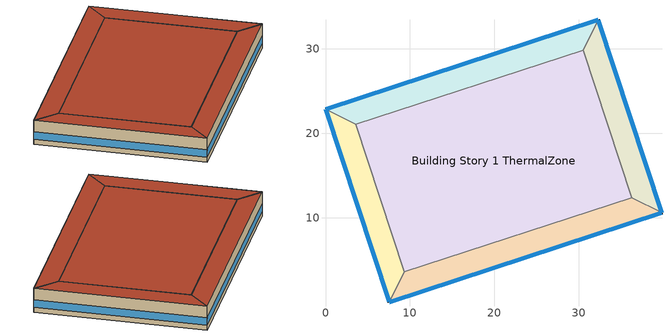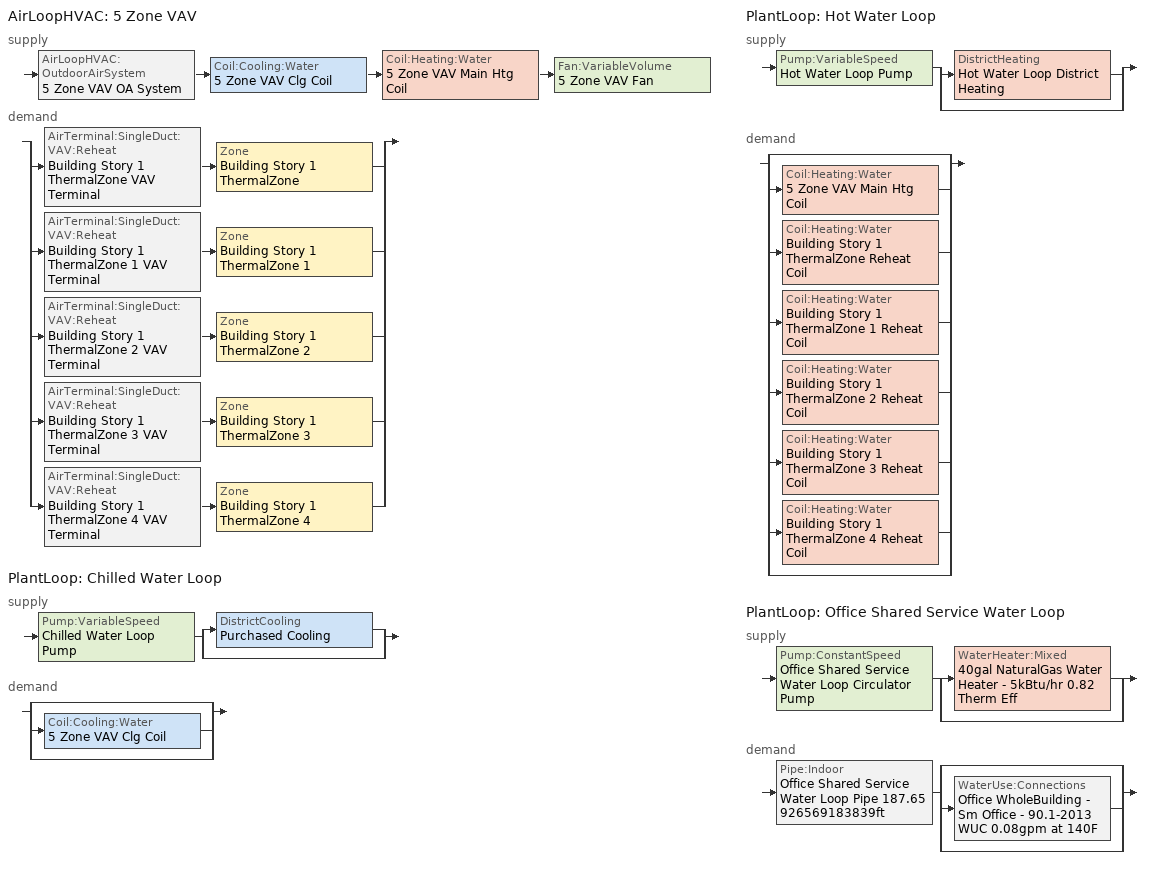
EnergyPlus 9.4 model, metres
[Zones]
Building Story 1 ThermalZone
 floor ground (Typical Insulated Carpeted 8in Slab Floor): 9.34,3.57 3.57,21.04 30.5,29.85 36.27,12.38 z0
 wall adiabatic (Typical Interior Wall): 3.57,21.04 9.34,3.57 36.27,12.38 30.5,29.85 3.57,21.04 z0:3.6
 roof outside (Typical IEAD Roof R-31.25): 36.27,12.38 30.5,29.85 3.57,21.04 9.34,3.57 z3.6
Building Story 1 ThermalZone 1
 floor ground (Typical Insulated Carpeted 8in Slab Floor): 7.54,0 0,22.84 3.57,21.04 9.34,3.57 z0
 wall outside (Typical Insulated Exterior Mass Wall R-12.5): 0,22.84 7.54,0 z0:3.6
 wall adiabatic (Typical Interior Wall): 7.54,0 9.34,3.57 3.57,21.04 0,22.84 z0:3.6
 window (U 0.48 SHGC 0.40 Dbl Ref-D Clr 6mm/13mm): 0.01,22.82 7.53,0.02 z0.76:1.84
 roof outside (Typical IEAD Roof R-31.25): 9.34,3.57 3.57,21.04 0,22.84 7.54,0 z3.6
Building Story 1 ThermalZone 2
 floor ground (Typical Insulated Carpeted 8in Slab Floor): 0,22.84 32.3,33.42 30.5,29.85 3.57,21.04 z0
 wall outside (Typical Insulated Exterior Mass Wall R-12.5): 32.3,33.42 0,22.84 z0:3.6
 wall adiabatic (Typical Interior Wall): 0,22.84 3.57,21.04 30.5,29.85 32.3,33.42 z0:3.6
 window (U 0.48 SHGC 0.40 Dbl Ref-D Clr 6mm/13mm): 32.28,33.41 0.02,22.85 z0.76:1.84
 roof outside (Typical IEAD Roof R-31.25): 3.57,21.04 30.5,29.85 32.3,33.42 0,22.84 z3.6
Building Story 1 ThermalZone 3
 floor ground (Typical Insulated Carpeted 8in Slab Floor): 32.3,33.42 39.84,10.58 36.27,12.38 30.5,29.85 z0
 wall outside (Typical Insulated Exterior Mass Wall R-12.5): 39.84,10.58 32.3,33.42 z0:3.6
 wall adiabatic (Typical Interior Wall): 32.3,33.42 30.5,29.85 36.27,12.38 39.84,10.58 z0:3.6
 window (U 0.48 SHGC 0.40 Dbl Ref-D Clr 6mm/13mm): 39.83,10.6 32.31,33.4 z0.76:1.84
 roof outside (Typical IEAD Roof R-31.25): 30.5,29.85 36.27,12.38 39.84,10.58 32.3,33.42 z3.6
Building Story 1 ThermalZone 4
 floor ground (Typical Insulated Carpeted 8in Slab Floor): 39.84,10.58 7.54,0 9.34,3.57 36.27,12.38 z0
 wall outside (Typical Insulated Exterior Mass Wall R-12.5): 7.54,0 39.84,10.58 z0:3.6
 wall adiabatic (Typical Interior Wall): 39.84,10.58 36.27,12.38 9.34,3.57 7.54,0 z0:3.6
 window (U 0.48 SHGC 0.40 Dbl Ref-D Clr 6mm/13mm): 7.56,0.01 39.81,10.57 z0.76:1.84
 roof outside (Typical IEAD Roof R-31.25): 36.27,12.38 9.34,3.57 7.54,0 39.84,10.58 z3.6
shading: 32.3,33.42 0,22.84 / 0,22.84 7.54,0 / 7.54,0 39.84,10.58 / 39.84,10.58 32.3,33.42 / 39.84,10.58 32.3,33.42 / 7.54,0 39.84,10.58 / 0,22.84 7.54,0 / 32.3,33.42 0,22.84 / 7.54,0 39.84,10.58 / 39.84,10.58 32.3,33.42 / 32.3,33.42 0,22.84 / 0,22.84 7.54,0 z0:3; 39.84,10.58 32.3,33.42 0,22.84 7.54,0 z3; 7.54,0 0,22.84 32.3,33.42 39.84,10.58 z0; 39.84,10.58 32.3,33.42 0,22.84 7.54,0 z3; 7.54,0 0,22.84 32.3,33.42 39.84,10.58 z0; 39.84,10.58 32.3,33.42 0,22.84 7.54,0 z3; 7.54,0 0,22.84 32.3,33.42 39.84,10.58 z0
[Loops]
AirLoopHVAC '5 Zone VAV'
 supply: AirLoopHVAC:OutdoorAirSystem '5 Zone VAV OA System' > Coil:Cooling:Water '5 Zone VAV Clg Coil' > Coil:Heating:Water '5 Zone VAV Main Htg Coil' > Fan:VariableVolume '5 Zone VAV Fan'
 demand: split
  | AirTerminal:SingleDuct:VAV:Reheat 'Building Story 1 ThermalZone VAV Terminal' > Zone 'Building Story 1 ThermalZone'
  | AirTerminal:SingleDuct:VAV:Reheat 'Building Story 1 ThermalZone 1 VAV Terminal' > Zone 'Building Story 1 ThermalZone 1'
  | AirTerminal:SingleDuct:VAV:Reheat 'Building Story 1 ThermalZone 2 VAV Terminal' > Zone 'Building Story 1 ThermalZone 2'
  | AirTerminal:SingleDuct:VAV:Reheat 'Building Story 1 ThermalZone 3 VAV Terminal' > Zone 'Building Story 1 ThermalZone 3'
  | AirTerminal:SingleDuct:VAV:Reheat 'Building Story 1 ThermalZone 4 VAV Terminal' > Zone 'Building Story 1 ThermalZone 4'
PlantLoop 'Chilled Water Loop'
 supply: Pump:VariableSpeed 'Chilled Water Loop Pump' > split
  | DistrictCooling 'Purchased Cooling'
  | bypass
 demand: split
  | bypass
  | Coil:Cooling:Water '5 Zone VAV Clg Coil'
  | bypass
PlantLoop 'Hot Water Loop'
 supply: Pump:VariableSpeed 'Hot Water Loop Pump' > split
  | DistrictHeating 'Hot Water Loop District Heating'
  | bypass
 demand: split
  | bypass
  | Coil:Heating:Water '5 Zone VAV Main Htg Coil'
  | Coil:Heating:Water 'Building Story 1 ThermalZone Reheat Coil'
  | Coil:Heating:Water 'Building Story 1 ThermalZone 1 Reheat Coil'
  | Coil:Heating:Water 'Building Story 1 ThermalZone 2 Reheat Coil'
  | Coil:Heating:Water 'Building Story 1 ThermalZone 3 Reheat Coil'
  | Coil:Heating:Water 'Building Story 1 ThermalZone 4 Reheat Coil'
  | bypass
PlantLoop 'Office Shared Service Water Loop'
 supply: Pump:ConstantSpeed 'Office Shared Service Water Loop Circulator Pump' > split
  | WaterHeater:Mixed '40gal NaturalGas Water Heater - 5kBtu/hr 0.82 Therm Eff'
  | bypass
 demand: Pipe:Indoor 'Office Shared Service Water Loop Pipe 187.65926569183839ft' > split
  | bypass
  | WaterUse:Connections 'Office WholeBuilding - Sm Office - 90.1-2013 WUC 0.08gpm at 140F'
  | bypass
[Building]
District Office 1: Terrain=City
[Site:Location]
Buffalo Niagara Intl Ap_NY_USA: Latitude {deg}=42.8136; Longitude {deg}=-78.8486; Time Zone {hr}=-5; Elevation {m}=215
[Site:GroundTemperature:FCfactorMethod]
January Ground Temperature {C}=7.4; February Ground Temperature {C}=-0; March Ground Temperature {C}=-7.6; April Ground Temperature {C}=-12.6; May Ground Temperature {C}=-7.7; June Ground Temperature {C}=0.3; July Ground Temperature {C}=7; August Ground Temperature {C}=14.2; September Ground Temperature {C}=19.2; October Ground Temperature {C}=20.9; November Ground Temperature {C}=20; December Ground Temperature {C}=15.4
[Site:WaterMainsTemperature]
Calculation Method=Correlation; Annual Average Outdoor Air Temperature {C}=8.96667; Maximum Difference In Monthly Average Outdoor Air Temperatures {deltaC}=26.2
[SizingPeriod:DesignDay] Day of Month=21; Dry-Bulb Temperature Range Modifier Type=DefaultMultipliers; Humidity Condition Type=Wetbulb; Barometric Pressure {Pa}=98769; Rain Indicator=No; Snow Indicator=No; Daylight Saving Time Indicator=No
Name | Month | Day Type | Maximum Dry-Bulb Temperature {C} | Daily Dry-Bulb Temperature Range {deltaC} | Wetbulb or DewPoint at Maximum Dry-Bulb {C} | Wind Speed {m/s} | Wind Direction {deg} | Solar Model Indicator | ASHRAE Clear Sky Optical Depth for Beam Irradiance (taub) | ASHRAE Clear Sky Optical Depth for Diffuse Irradiance (taud) | Sky Clearness
Buffalo Niagara Intl Ap Ann Clg .4% Condns DB=>MWB 1 | 7 | SummerDesignDay | 30.3 | 9.3 | 21.8 | 5.7 | 240 | ASHRAETau | 0.462 | 2.001
Buffalo Niagara Intl Ap Ann Clg .4% Condns WB=>MDB 1 | 7 | SummerDesignDay | 27.8 | 9.3 | 23.8 | 5.7 | 240 | ASHRAETau | 0.462 | 2.001
Buffalo Niagara Intl Ap Ann Htg 99.6% Condns DB 1 | 1 | WinterDesignDay | -16.3 | 0 | -16.3 | 5.1 | 270 | ASHRAEClearSky |  |  | 0
[Material] Thermal Absorptance=0.9
Name | Roughness | Thickness {m} | Conductivity {W/m-K} | Density {kg/m3} | Specific Heat {J/kg-K} | Solar Absorptance | Visible Absorptance
1/2IN Gypsum | Smooth | 0.0127 | 0.16 | 784.9 | 830 | 0.4 | 0.4
1IN Stucco | Smooth | 0.0253 | 0.6918 | 1858 | 837 | 0.7 | 0.92
8 in. Normalweight Concrete Floor | MediumRough | 0.2032 | 2.31 | 2322 | 832 | 0.7 | 0.7
8IN CONCRETE HW RefBldg | Rough | 0.2032 | 1.311 | 2240 | 836.8 | 0.7 | 0.7
Copper pipe 0.75in type L | Smooth | 0.001143 | 386 | 8906.27 | 385.1856 | 0.7 | 0.7
Fiberglass batt 0.5in | Smooth | 0.0127 | 0.0663448 | 11.2129 | 837.36 | 0.7 | 0.7
G01 13mm gypsum board | Smooth | 0.0127 | 0.160031 | 800.001 | 1090.73 | 0.7 | 0.5
Metal Roof Surface | Smooth | 0.0008 | 45.28 | 7824 | 500 | 0.7 | 0.7
Roof Membrane | VeryRough | 0.0095 | 0.16 | 1121.29 | 1460 | 0.7 | 0.7
Std Wood 6inch 1; Std Wood 6inch 2 | MediumSmooth | 0.15 | 0.12 | 540 | 1210 | 0.7 | 0.7
[Material:NoMass] Roughness=Smooth; Thermal Absorptance=0.9; Solar Absorptance=0.7
Name | Thermal Resistance {m2-K/W} | Visible Absorptance
Typical Carpet Pad | 0.21648 | 0.8
Typical Insulation R-10.11 | 1.78074 | 0.7
Typical Insulation R-30.13 | 5.30668 | 0.7
[WindowMaterial:Gas]
AIR 13MM: Gas Type=Air; Thickness {m}=0.0127
[WindowMaterial:Glazing] Optical Data Type=SpectralAverage; Thickness {m}=0.006; Infrared Transmittance at Normal Incidence=0; Front Side Infrared Hemispherical Emissivity=0.84; Conductivity {W/m-K}=0.9; Dirt Correction Factor for Solar and Visible Transmittance=1; Solar Diffusing=No
Name | Solar Transmittance at Normal Incidence | Front Side Solar Reflectance at Normal Incidence | Back Side Solar Reflectance at Normal Incidence | Visible Transmittance at Normal Incidence | Front Side Visible Reflectance at Normal Incidence | Back Side Visible Reflectance at Normal Incidence | Back Side Infrared Hemispherical Emissivity
CLEAR 6MM | 0.775 | 0.071 | 0.071 | 0.881 | 0.08 | 0.08 | 0.84
REF D CLEAR 6MM | 0.429 | 0.308 | 0.379 | 0.334 | 0.453 | 0.505 | 0.82
[Construction]
Copper pipe 0.75in type L with 0.5in fiberglass batt: Fiberglass batt 0.5in, Copper pipe 0.75in type L
InteriorFurnishings 1: Std Wood 6inch 1
InteriorFurnishings 2: Std Wood 6inch 2
Typical IEAD Roof R-31.25: Roof Membrane, Typical Insulation R-30.13, Metal Roof Surface
Typical Insulated Carpeted 8in Slab Floor: 8 in. Normalweight Concrete Floor, Typical Carpet Pad
Typical Insulated Exterior Mass Wall R-12.5: 1IN Stucco, 8IN CONCRETE HW RefBldg, Typical Insulation R-10.11, 1/2IN Gypsum
Typical Interior Wall: G01 13mm gypsum board, G01 13mm gypsum board
U 0.48 SHGC 0.40 Dbl Ref-D Clr 6mm/13mm: REF D CLEAR 6MM, AIR 13MM, CLEAR 6MM
[Zone] Multiplier=1; Part of Total Floor Area=Yes
Building Story 1 ThermalZone; Building Story 1 ThermalZone 1; Building Story 1 ThermalZone 2; Building Story 1 ThermalZone 3; Building Story 1 ThermalZone 4
[InternalMass]
Name | Construction | Zone or ZoneList | Surface Area {m2}
Building Story 1 Space Mass | InteriorFurnishings 2 | Building Story 1 ThermalZone | 1042.39
Building Story 1 Space 1 Mass | InteriorFurnishings 2 | Building Story 1 ThermalZone 1 | 120.058
Building Story 1 Space 2 Mass | InteriorFurnishings 2 | Building Story 1 ThermalZone 2 | 176.278
Building Story 1 Space 3 Mass | InteriorFurnishings 2 | Building Story 1 ThermalZone 3 | 120.058
Building Story 1 Space 4 Mass | InteriorFurnishings 2 | Building Story 1 ThermalZone 4 | 176.278
Building Story 1 Space 1 Office WholeBuilding - Sm Office A  - Story Ground Mass; Building Story 1 Space 1 Office WholeBuilding - Sm Office C  - Story Ground Mass | InteriorFurnishings 1 | Building Story 1 ThermalZone 1 | 17.37
Building Story 1 Space 2 Office WholeBuilding - Sm Office A  - Story Ground Mass; Building Story 1 Space 2 Office WholeBuilding - Sm Office C  - Story Ground Mass | InteriorFurnishings 1 | Building Story 1 ThermalZone 2 | 25.5039
Building Story 1 Space Office WholeBuilding - Sm Office A  - Story Ground Mass; Building Story 1 Space Office WholeBuilding - Sm Office C  - Story Ground Mass | InteriorFurnishings 1 | Building Story 1 ThermalZone | 150.813
Building Story 1 Space 3 Office WholeBuilding - Sm Office A  - Story Ground Mass; Building Story 1 Space 3 Office WholeBuilding - Sm Office C  - Story Ground Mass | InteriorFurnishings 1 | Building Story 1 ThermalZone 3 | 17.37
Building Story 1 Space 4 Office WholeBuilding - Sm Office A  - Story Ground Mass; Building Story 1 Space 4 Office WholeBuilding - Sm Office C  - Story Ground Mass | InteriorFurnishings 1 | Building Story 1 ThermalZone 4 | 25.5039
Building Story 1 Space 1 Office WholeBuilding - Sm Office A end_a - Story Ground Mass; Building Story 1 Space 1 Office WholeBuilding - Sm Office A end_b - Story Ground Mass; Building Story 1 Space 1 Office WholeBuilding - Sm Office C end_a - Story Ground Mass; Building Story 1 Space 1 Office WholeBuilding - Sm Office C end_b - Story Ground Mass | InteriorFurnishings 1 | Building Story 1 ThermalZone 1 | 3.06828
Building Story 1 Space 2 Office WholeBuilding - Sm Office A end_a - Story Ground Mass; Building Story 1 Space 2 Office WholeBuilding - Sm Office A end_b - Story Ground Mass; Building Story 1 Space 2 Office WholeBuilding - Sm Office C end_a - Story Ground Mass; Building Story 1 Space 2 Office WholeBuilding - Sm Office C end_b - Story Ground Mass | InteriorFurnishings 1 | Building Story 1 ThermalZone 2 | 4.50506
Building Story 1 Space Office WholeBuilding - Sm Office A end_a - Story Ground Mass; Building Story 1 Space Office WholeBuilding - Sm Office A end_b - Story Ground Mass; Building Story 1 Space Office WholeBuilding - Sm Office C end_a - Story Ground Mass; Building Story 1 Space Office WholeBuilding - Sm Office C end_b - Story Ground Mass | InteriorFurnishings 1 | Building Story 1 ThermalZone | 26.6399
Building Story 1 Space 3 Office WholeBuilding - Sm Office A end_a - Story Ground Mass; Building Story 1 Space 3 Office WholeBuilding - Sm Office A end_b - Story Ground Mass; Building Story 1 Space 3 Office WholeBuilding - Sm Office C end_a - Story Ground Mass; Building Story 1 Space 3 Office WholeBuilding - Sm Office C end_b - Story Ground Mass | InteriorFurnishings 1 | Building Story 1 ThermalZone 3 | 3.06828
Building Story 1 Space 4 Office WholeBuilding - Sm Office A end_a - Story Ground Mass; Building Story 1 Space 4 Office WholeBuilding - Sm Office A end_b - Story Ground Mass; Building Story 1 Space 4 Office WholeBuilding - Sm Office C end_a - Story Ground Mass; Building Story 1 Space 4 Office WholeBuilding - Sm Office C end_b - Story Ground Mass | InteriorFurnishings 1 | Building Story 1 ThermalZone 4 | 4.50506
Building Story 1 Space 1 Office WholeBuilding - Sm Office B  - Story Ground Mass | InteriorFurnishings 1 | Building Story 1 ThermalZone 1 | 53.9763
Building Story 1 Space 2 Office WholeBuilding - Sm Office B  - Story Ground Mass | InteriorFurnishings 1 | Building Story 1 ThermalZone 2 | 79.2516
Building Story 1 Space Office WholeBuilding - Sm Office B  - Story Ground Mass | InteriorFurnishings 1 | Building Story 1 ThermalZone | 468.641
Building Story 1 Space 3 Office WholeBuilding - Sm Office B  - Story Ground Mass | InteriorFurnishings 1 | Building Story 1 ThermalZone 3 | 53.9762
Building Story 1 Space 4 Office WholeBuilding - Sm Office B  - Story Ground Mass | InteriorFurnishings 1 | Building Story 1 ThermalZone 4 | 79.2517
Building Story 1 Space 1 Office WholeBuilding - Sm Office B end_a - Story Ground Mass; Building Story 1 Space 1 Office WholeBuilding - Sm Office B end_b - Story Ground Mass | InteriorFurnishings 1 | Building Story 1 ThermalZone 1 | 9.53449
Building Story 1 Space 2 Office WholeBuilding - Sm Office B end_a - Story Ground Mass; Building Story 1 Space 2 Office WholeBuilding - Sm Office B end_b - Story Ground Mass | InteriorFurnishings 1 | Building Story 1 ThermalZone 2 | 13.9992
Building Story 1 Space Office WholeBuilding - Sm Office B end_a - Story Ground Mass; Building Story 1 Space Office WholeBuilding - Sm Office B end_b - Story Ground Mass | InteriorFurnishings 1 | Building Story 1 ThermalZone | 82.7819
Building Story 1 Space 3 Office WholeBuilding - Sm Office B end_a - Story Ground Mass; Building Story 1 Space 3 Office WholeBuilding - Sm Office B end_b - Story Ground Mass | InteriorFurnishings 1 | Building Story 1 ThermalZone 3 | 9.53448
Building Story 1 Space 4 Office WholeBuilding - Sm Office B end_a - Story Ground Mass; Building Story 1 Space 4 Office WholeBuilding - Sm Office B end_b - Story Ground Mass | InteriorFurnishings 1 | Building Story 1 ThermalZone 4 | 13.9992
[ZoneControl:Thermostat] Temperature Difference Between Cutout And Setpoint {deltaC}=0
Name | Zone or ZoneList | Control Type Schedule | Control 1
Building Story 1 ThermalZone Thermostat | Building Story 1 ThermalZone | Building Story 1 ThermalZone Thermostat Schedule | Story Ground Blended Space Type Thermostat
Building Story 1 ThermalZone 1 Thermostat | Building Story 1 ThermalZone 1 | Building Story 1 ThermalZone 1 Thermostat Schedule | Story Ground Blended Space Type Thermostat 1
Building Story 1 ThermalZone 2 Thermostat | Building Story 1 ThermalZone 2 | Building Story 1 ThermalZone 2 Thermostat Schedule | Story Ground Blended Space Type Thermostat 2
Building Story 1 ThermalZone 3 Thermostat | Building Story 1 ThermalZone 3 | Building Story 1 ThermalZone 3 Thermostat Schedule | Story Ground Blended Space Type Thermostat 3
Building Story 1 ThermalZone 4 Thermostat | Building Story 1 ThermalZone 4 | Building Story 1 ThermalZone 4 Thermostat Schedule | Story Ground Blended Space Type Thermostat 4
[ThermostatSetpoint:DualSetpoint] Heating Setpoint Temperature Schedule=OfficeSmall HTGSETP_SCH_NO_OPTIMUM; Cooling Setpoint Temperature Schedule=OfficeSmall CLGSETP_SCH_NO_OPTIMUM
Story Ground Blended Space Type Thermostat; Story Ground Blended Space Type Thermostat 1; Story Ground Blended Space Type Thermostat 2; Story Ground Blended Space Type Thermostat 3; Story Ground Blended Space Type Thermostat 4
[AirTerminal:SingleDuct:VAV:Reheat] Availability Schedule=Always On Discrete; Maximum Air Flow Rate {m3/s}=Autosize; Zone Minimum Air Flow Input Method=Constant; Constant Minimum Air Flow Fraction=0.262656; Fixed Minimum Air Flow Rate {m3/s}=0; Maximum Hot Water or Steam Flow Rate {m3/s}=Autosize; Minimum Hot Water or Steam Flow Rate {m3/s}=0; Convergence Tolerance=0.001; Damper Heating Action=ReverseWithLimits; Maximum Flow per Zone Floor Area During Reheat {m3/s-m2}=Autocalculate; Maximum Flow Fraction During Reheat=0.5; Maximum Reheat Air Temperature {C}=40
Name | Reheat Coil
Building Story 1 ThermalZone VAV Terminal | Building Story 1 ThermalZone Reheat Coil
Building Story 1 ThermalZone 1 VAV Terminal | Building Story 1 ThermalZone 1 Reheat Coil
Building Story 1 ThermalZone 2 VAV Terminal | Building Story 1 ThermalZone 2 Reheat Coil
Building Story 1 ThermalZone 3 VAV Terminal | Building Story 1 ThermalZone 3 Reheat Coil
Building Story 1 ThermalZone 4 VAV Terminal | Building Story 1 ThermalZone 4 Reheat Coil
[Coil:Heating:Water] Availability Schedule=Always On Discrete; U-Factor Times Area Value {W/K}=Autosize; Maximum Water Flow Rate {m3/s}=Autosize; Performance Input Method=UFactorTimesAreaAndDesignWaterFlowRate; Rated Capacity {W}=Autosize; Rated Inlet Water Temperature {C}=82.2222; Rated Outlet Water Temperature {C}=71.1111; Rated Ratio for Air and Water Convection=0.5
Name | Rated Inlet Air Temperature {C} | Rated Outlet Air Temperature {C}
Building Story 1 ThermalZone Reheat Coil; Building Story 1 ThermalZone 1 Reheat Coil; Building Story 1 ThermalZone 2 Reheat Coil; Building Story 1 ThermalZone 3 Reheat Coil; Building Story 1 ThermalZone 4 Reheat Coil | 12.7778 | 40
5 Zone VAV Main Htg Coil | 7.22222 | 12.7778
[Zone equipment]
Building Story 1 ThermalZone: Building Story 1 ThermalZone VAV Terminal
Building Story 1 ThermalZone 1: Building Story 1 ThermalZone 1 VAV Terminal
Building Story 1 ThermalZone 2: Building Story 1 ThermalZone 2 VAV Terminal
Building Story 1 ThermalZone 3: Building Story 1 ThermalZone 3 VAV Terminal
Building Story 1 ThermalZone 4: Building Story 1 ThermalZone 4 VAV Terminal
[Sizing:Zone] Zone Cooling Design Supply Air Temperature Input Method=SupplyAirTemperature; Zone Cooling Design Supply Air Temperature {C}=12.7778; Zone Cooling Design Supply Air Temperature Difference {deltaC}=11.11; Zone Heating Design Supply Air Temperature Input Method=SupplyAirTemperature; Zone Heating Design Supply Air Temperature {C}=40; Zone Heating Design Supply Air Temperature Difference {deltaC}=11.11; Zone Cooling Design Supply Air Humidity Ratio {kgWater/kgDryAir}=0.0085; Zone Heating Design Supply Air Humidity Ratio {kgWater/kgDryAir}=0.008; Design Specification Outdoor Air Object=Blended OA; Cooling Design Air Flow Method=DesignDayWithLimit; Cooling Design Air Flow Rate {m3/s}=0; Cooling Minimum Air Flow per Zone Floor Area {m3/s-m2}=0.000762; Cooling Minimum Air Flow {m3/s}=0; Cooling Minimum Air Flow Fraction=0; Heating Design Air Flow Method=DesignDay; Heating Design Air Flow Rate {m3/s}=0; Heating Maximum Air Flow per Zone Floor Area {m3/s-m2}=0.002032; Heating Maximum Air Flow {m3/s}=0.141576; Heating Maximum Air Flow Fraction=0.3; Account for Dedicated Outdoor Air System=No
Building Story 1 ThermalZone; Building Story 1 ThermalZone 1; Building Story 1 ThermalZone 2; Building Story 1 ThermalZone 3; Building Story 1 ThermalZone 4
[Controller:MechanicalVentilation]
5 Zone VAV Vent Controller: Availability Schedule=5 Zone VAV Occ Sch; Demand Controlled Ventilation=No; System Outdoor Air Method=ZoneSum; Zone or ZoneList Name 1=Building Story 1 ThermalZone; Design Specification Outdoor Air Object Name 1=Blended OA; Zone or ZoneList Name 2=Building Story 1 ThermalZone 1; Design Specification Outdoor Air Object Name 2=Blended OA; Zone or ZoneList Name 3=Building Story 1 ThermalZone 2; Design Specification Outdoor Air Object Name 3=Blended OA; Zone or ZoneList Name 4=Building Story 1 ThermalZone 3; Design Specification Outdoor Air Object Name 4=Blended OA; Zone or ZoneList Name 5=Building Story 1 ThermalZone 4; Design Specification Outdoor Air Object Name 5=Blended OA
[DesignSpecification:OutdoorAir]
Blended OA: Outdoor Air Method=Sum; Outdoor Air Flow per Person {m3/s-person}=0; Outdoor Air Flow per Zone Floor Area {m3/s-m2}=0.0004318; Outdoor Air Flow per Zone {m3/s}=0; Outdoor Air Flow Air Changes per Hour {1/hr}=0
[Daylighting:Controls] Lighting Control Type=Stepped; Minimum Input Power Fraction for Continuous or ContinuousOff Dimming Control=0.3; Minimum Light Output Fraction for Continuous or ContinuousOff Dimming Control=0.2; Number of Stepped Control Steps=3; Probability Lighting will be Reset When Needed in Manual Stepped Control=1; Glare Calculation Azimuth Angle of View Direction Clockwise from Zone y-Axis {deg}=0; Maximum Allowable Discomfort Glare Index=22; Illuminance Setpoint at Reference Point 1 {lux}=375; Illuminance Setpoint at Reference Point 2 {lux}=375
Name | Zone | Glare Calculation Daylighting Reference Point | Daylighting Reference Point Name 1 | Fraction of Zone Controlled by Reference Point 1 | Daylighting Reference Point Name 2 | Fraction of Zone Controlled by Reference Point 2
Building Story 1 ThermalZone 1 DaylightingControls | Building Story 1 ThermalZone 1 | Building Story 1 Space 1 Daylt Sensor 1 | Building Story 1 Space 1 Daylt Sensor 1 | 0.293 | Building Story 1 Space 1 Daylt Sensor 2 | 0.044
Building Story 1 ThermalZone 2 DaylightingControls | Building Story 1 ThermalZone 2 | Building Story 1 Space 2 Daylt Sensor 1 | Building Story 1 Space 2 Daylt Sensor 1 | 0.289 | Building Story 1 Space 2 Daylt Sensor 2 | 0.046
Building Story 1 ThermalZone 3 DaylightingControls | Building Story 1 ThermalZone 3 | Building Story 1 Space 3 Daylt Sensor 1 | Building Story 1 Space 3 Daylt Sensor 1 | 0.293 | Building Story 1 Space 3 Daylt Sensor 2 | 0.044
Building Story 1 ThermalZone 4 DaylightingControls | Building Story 1 ThermalZone 4 | Building Story 1 Space 4 Daylt Sensor 1 | Building Story 1 Space 4 Daylt Sensor 1 | 0.289 | Building Story 1 Space 4 Daylt Sensor 2 | 0.046
[AirLoopHVAC]
5 Zone VAV: Design Supply Air Flow Rate {m3/s}=AutoSize; Design Return Air Flow Fraction of Supply Air Flow=1
[Sizing:System]
5 Zone VAV: Type of Load to Size On=Sensible; Design Outdoor Air Flow Rate {m3/s}=0.58835; Central Heating Maximum System Air Flow Ratio=0.3; Preheat Design Temperature {C}=7.22222; Preheat Design Humidity Ratio {kgWater/kgDryAir}=0.008; Precool Design Temperature {C}=12.7778; Precool Design Humidity Ratio {kgWater/kgDryAir}=0.008; Central Cooling Design Supply Air Temperature {C}=12.7778; Central Heating Design Supply Air Temperature {C}=12.7778; Type of Zone Sum to Use=Coincident; 100% Outdoor Air in Cooling=No; 100% Outdoor Air in Heating=No; Central Cooling Design Supply Air Humidity Ratio {kgWater/kgDryAir}=0.0085; Central Heating Design Supply Air Humidity Ratio {kgWater/kgDryAir}=0.008; Cooling Supply Air Flow Rate Method=DesignDay; Cooling Supply Air Flow Rate {m3/s}=0; Cooling Supply Air Flow Rate Per Floor Area {m3/s-m2}=0.00996765; Cooling Fraction of Autosized Cooling Supply Air Flow Rate=1; Cooling Supply Air Flow Rate Per Unit Cooling Capacity {m3/s-W}=3.94755e-05; Heating Supply Air Flow Rate Method=DesignDay; Heating Supply Air Flow Rate {m3/s}=0; Heating Supply Air Flow Rate Per Floor Area {m3/s-m2}=0.00996765; Heating Fraction of Autosized Heating Supply Air Flow Rate=1; Heating Fraction of Autosized Cooling Supply Air Flow Rate=1; Heating Supply Air Flow Rate Per Unit Heating Capacity {m3/s-W}=3.15882e-05; System Outdoor Air Method=ZoneSum; Zone Maximum Outdoor Air Fraction=1; Cooling Design Capacity Method=CoolingDesignCapacity; Cooling Design Capacity {W}=Autosize; Cooling Design Capacity Per Floor Area {W/m2}=234.7; Fraction of Autosized Cooling Design Capacity=1; Heating Design Capacity Method=HeatingDesignCapacity; Heating Design Capacity {W}=Autosize; Heating Design Capacity Per Floor Area {W/m2}=157; Fraction of Autosized Heating Design Capacity=1; Central Cooling Capacity Control Method=OnOff
[Controller:WaterCoil] Control Variable=Temperature; Actuator Variable=Flow; Maximum Actuated Flow {m3/s}=Autosize; Minimum Actuated Flow {m3/s}=0
Name | Action | Controller Convergence Tolerance {deltaC}
5 Zone VAV Clg Coil Controller | Reverse | Autosize
5 Zone VAV Main Htg Coil Controller | Normal | 0.0001
[AvailabilityManager:NightCycle]
Availability Manager Night Cycle 1: Applicability Schedule=Always On Discrete; Fan Schedule=5 Zone VAV Occ Sch; Control Type=CycleOnAny; Thermostat Tolerance {deltaC}=1; Cycling Run Time Control Type=FixedRunTime; Cycling Run Time {s}=1800
[Controller:OutdoorAir]
5 Zone VAV OA Controller: Minimum Outdoor Air Flow Rate {m3/s}=Autosize; Maximum Outdoor Air Flow Rate {m3/s}=Autosize; Economizer Control Type=DifferentialDryBulb; Economizer Control Action Type=ModulateFlow; Lockout Type=LockoutWithHeating; Minimum Limit Type=FixedMinimum; Minimum Outdoor Air Schedule=5 Zone VAV Occ Sch; Mechanical Ventilation Controller=5 Zone VAV Vent Controller; High Humidity Control=No; Control High Indoor Humidity Based on Outdoor Humidity Ratio=Yes; Heat Recovery Bypass Control Type=BypassWhenOAFlowGreaterThanMinimum
[AvailabilityManager:Scheduled]
5 Zone VAV OA System Availability Manager: Schedule=Always On Discrete
[HeatExchanger:AirToAir:SensibleAndLatent]
5 Zone VAV ERV: Availability Schedule=Always On Discrete; Nominal Supply Air Flow Rate {m3/s}=Autosize; Sensible Effectiveness at 100% Heating Air Flow=0.5; Latent Effectiveness at 100% Heating Air Flow=0.5; Sensible Effectiveness at 75% Heating Air Flow=0.5; Latent Effectiveness at 75% Heating Air Flow=0.5; Sensible Effectiveness at 100% Cooling Air Flow=0.5; Latent Effectiveness at 100% Cooling Air Flow=0.5; Sensible Effectiveness at 75% Cooling Air Flow=0.5; Latent Effectiveness at 75% Cooling Air Flow=0.5; Nominal Electric Power {W}=303.285; Supply Air Outlet Temperature Control=No; Heat Exchanger Type=Rotary; Frost Control Type=ExhaustOnly; Threshold Temperature {C}=-23.3; Initial Defrost Time Fraction=0.167; Rate of Defrost Time Fraction Increase {1/K}=1.44; Economizer Lockout=Yes
[SetpointManager:OutdoorAirPretreat]
Setpoint Manager Outdoor Air Pretreat 1: Control Variable=Temperature; Minimum Setpoint Temperature {C}=-99; Maximum Setpoint Temperature {C}=99; Minimum Setpoint Humidity Ratio {kgWater/kgDryAir}=1e-05; Maximum Setpoint Humidity Ratio {kgWater/kgDryAir}=1
[SetpointManager:MixedAir] Control Variable=Temperature
Name | Setpoint Node or NodeList
5 Zone VAV Mixed Air Node OS Default SPM | 5 Zone VAV Mixed Air Node
5 Zone VAV Clg Coil Outlet Air Node OS Default SPM | 5 Zone VAV Clg Coil Outlet Air Node
5 Zone VAV Main Htg Coil Outlet Air Node OS Default SPM | 5 Zone VAV Main Htg Coil Outlet Air Node
[Coil:Cooling:Water]
5 Zone VAV Clg Coil: Availability Schedule=Always On Discrete; Design Water Flow Rate {m3/s}=Autosize; Design Air Flow Rate {m3/s}=Autosize; Design Inlet Water Temperature {C}=Autosize; Design Inlet Air Temperature {C}=Autosize; Design Outlet Air Temperature {C}=Autosize; Design Inlet Air Humidity Ratio {kgWater/kgDryAir}=Autosize; Design Outlet Air Humidity Ratio {kgWater/kgDryAir}=Autosize; Type of Analysis=SimpleAnalysis; Heat Exchanger Configuration=CrossFlow
[Fan:VariableVolume]
5 Zone VAV Fan: Availability Schedule=5 Zone VAV Occ Sch; Fan Total Efficiency=0.58175; Pressure Rise {Pa}=996.356; Maximum Flow Rate {m3/s}=AutoSize; Fan Power Minimum Flow Rate Input Method=Fraction; Fan Power Minimum Flow Fraction=0.25; Fan Power Minimum Air Flow Rate {m3/s}=0; Motor Efficiency=0.895; Motor In Airstream Fraction=1; Fan Power Coefficient 1=0.04076; Fan Power Coefficient 2=0.0881; Fan Power Coefficient 3=-0.0729; Fan Power Coefficient 4=0.9437; Fan Power Coefficient 5=0
[SetpointManager:Warmest]
5 Zone VAV SAT Warmest Reset: Control Variable=Temperature; HVAC Air Loop=5 Zone VAV; Minimum Setpoint Temperature {C}=12.7778; Maximum Setpoint Temperature {C}=15.5556; Strategy=MaximumTemperature; Setpoint Node or NodeList=5 Zone VAV Supply Outlet Node
[PlantLoop] Fluid Type=Water; Maximum Loop Flow Rate {m3/s}=Autosize; Minimum Loop Flow Rate {m3/s}=0; Plant Loop Volume {m3}=Autocalculate; Load Distribution Scheme=Optimal; Plant Loop Demand Calculation Scheme=SingleSetpoint
Name | Plant Equipment Operation Scheme | Maximum Loop Temperature {C} | Minimum Loop Temperature {C}
Chilled Water Loop | Chilled Water Loop Operation Schemes | 40 | 1
Hot Water Loop | Hot Water Loop Operation Schemes | 100 | 10
Office Shared Service Water Loop | Office Shared Service Water Loop Operation Schemes | 60 | 10
[Sizing:Plant] Sizing Option=NonCoincident; Zone Timesteps in Averaging Window=1; Coincident Sizing Factor Mode=None
Name | Loop Type | Design Loop Exit Temperature {C} | Loop Design Temperature Difference {deltaC}
Chilled Water Loop | Cooling | 6.66667 | 5.61111
Hot Water Loop | Heating | 82.2222 | 11.1111
Office Shared Service Water Loop | Heating | 60 | 5
[Pump:VariableSpeed] Design Maximum Flow Rate {m3/s}=Autosize; Design Pump Head {Pa}=179344; Design Power Consumption {W}=Autosize; Motor Efficiency=0.855; Fraction of Motor Inefficiencies to Fluid Stream=0; Coefficient 1 of the Part Load Performance Curve=0; Coefficient 2 of the Part Load Performance Curve=1; Coefficient 3 of the Part Load Performance Curve=0; Coefficient 4 of the Part Load Performance Curve=0; Design Minimum Flow Rate {m3/s}=0; Pump Control Type=Intermittent; Skin Loss Radiative Fraction=0.5; Design Power Sizing Method=PowerPerFlowPerPressure; Design Electric Power per Unit Flow Rate {W/(m3/s)}=348701.1; Design Shaft Power per Unit Flow Rate per Unit Head {W/((m3/s)-Pa)}=1.28205; Design Minimum Flow Rate Fraction=0
Chilled Water Loop Pump; Hot Water Loop Pump
[DistrictCooling]
Purchased Cooling: Nominal Capacity {W}=Autosize
[SetpointManager:Scheduled] Control Variable=Temperature
Name | Schedule | Setpoint Node or NodeList
Chilled Water Loop Setpoint Manager | Chilled Water Loop Temp - 44F | Chilled Water Loop Supply Outlet Node
Hot Water Loop Setpoint Manager | Hot Water Loop Temp - 180F | Hot Water Loop Supply Outlet Node
Service hot water setpoint manager | Service Water Loop Temp - 140F | Office Shared Service Water Loop Supply Outlet Node
[PlantEquipmentOperationSchemes] Control Scheme Schedule Name 1=Always On Discrete
Name | Control Scheme Object Type 1 | Control Scheme Name 1
Chilled Water Loop Operation Schemes | PlantEquipmentOperation:CoolingLoad | Chilled Water Loop Cooling Operation Scheme
Hot Water Loop Operation Schemes | PlantEquipmentOperation:HeatingLoad | Hot Water Loop Heating Operation Scheme
Office Shared Service Water Loop Operation Schemes | PlantEquipmentOperation:HeatingLoad | Office Shared Service Water Loop Heating Operation Scheme
[PlantEquipmentOperation:CoolingLoad]
Chilled Water Loop Cooling Operation Scheme: Load Range Lower Limit 1 {W}=0; Load Range Upper Limit 1 {W}=1000000000; Range Equipment List Name 1=Chilled Water Loop Cooling Equipment List
[PlantEquipmentList]
Chilled Water Loop Cooling Equipment List: DistrictCooling, Purchased Cooling
Hot Water Loop Heating Equipment List: DistrictHeating, Hot Water Loop District Heating
Office Shared Service Water Loop Heating Equipment List: WaterHeater:Mixed, 40gal NaturalGas Water Heater - 5kBtu/hr 0.82 Therm Eff
[DistrictHeating]
Hot Water Loop District Heating: Nominal Capacity {W}=Autosize
[PlantEquipmentOperation:HeatingLoad] Load Range Lower Limit 1 {W}=0; Load Range Upper Limit 1 {W}=1000000000
Name | Range Equipment List Name 1
Hot Water Loop Heating Operation Scheme | Hot Water Loop Heating Equipment List
Office Shared Service Water Loop Heating Operation Scheme | Office Shared Service Water Loop Heating Equipment List
[Pump:ConstantSpeed]
Office Shared Service Water Loop Circulator Pump: Design Flow Rate {m3/s}=Autosize; Design Pump Head {Pa}=29890.7; Design Power Consumption {W}=Autosize; Motor Efficiency=0.7; Fraction of Motor Inefficiencies to Fluid Stream=0; Pump Control Type=Intermittent; Design Power Sizing Method=PowerPerFlowPerPressure; Design Electric Power per Unit Flow Rate {W/(m3/s)}=348701.1; Design Shaft Power per Unit Flow Rate per Unit Head {W-s/m3-Pa}=1.28205
[WaterHeater:Mixed]
40gal NaturalGas Water Heater - 5kBtu/hr 0.82 Therm Eff: Tank Volume {m3}=0.151416; Setpoint Temperature Schedule=Service Water Loop Temp - 140F; Deadband Temperature Difference {deltaC}=2; Maximum Temperature Limit {C}=60; Heater Control Type=Cycle; Heater Maximum Capacity {W}=1477.21; Heater Ignition Minimum Flow Rate {m3/s}=0; Heater Ignition Delay {s}=0; Heater Fuel Type=NaturalGas; Heater Thermal Efficiency=0.82; Off Cycle Parasitic Fuel Consumption Rate {W}=0; Off Cycle Parasitic Fuel Type=NaturalGas; Off Cycle Parasitic Heat Fraction to Tank=0; On Cycle Parasitic Fuel Consumption Rate {W}=0; On Cycle Parasitic Fuel Type=NaturalGas; On Cycle Parasitic Heat Fraction to Tank=0; Ambient Temperature Indicator=Schedule; Ambient Temperature Schedule=Water Heater Ambient Temp Schedule - 71.6f; Off Cycle Loss Coefficient to Ambient Temperature {W/K}=0.51681; Off Cycle Loss Fraction to Zone=1; On Cycle Loss Coefficient to Ambient Temperature {W/K}=0.51681; On Cycle Loss Fraction to Zone=1; Use Side Effectiveness=1; Source Side Effectiveness=1; Use Side Design Flow Rate {m3/s}=Autosize; Source Side Design Flow Rate {m3/s}=Autosize; Indirect Water Heating Recovery Time {hr}=1.5; Source Side Flow Control Mode=IndirectHeatPrimarySetpoint
[Pipe:Indoor]
Office Shared Service Water Loop Pipe 187.65926569183839ft: Construction=Copper pipe 0.75in type L with 0.5in fiberglass batt; Environment Type=Schedule; Ambient Temperature Schedule=Office Shared Service Water Loop Piping Air Temp - 70F; Ambient Air Velocity Schedule=Office Shared Service Water Loop Piping Air Velocity - 0.67mph; Pipe Inside Diameter {m}=0.019939; Pipe Length {m}=57.1985
[WaterUse:Connections]
Office WholeBuilding - Sm Office - 90.1-2013 WUC 0.08gpm at 140F: Water Use Equipment Name 1=Office WholeBuilding - Sm Office - 90.1-2013 Service Water Use 0.08gpm at 140F
[WaterUse:Equipment]
Office WholeBuilding - Sm Office - 90.1-2013 Service Water Use 0.08gpm at 140F: Peak Flow Rate {m3/s}=5.04767e-06; Flow Rate Fraction Schedule=OfficeSmall BLDG_SWH_SCH; Target Temperature Schedule=Mixed Water At Faucet Temp - 140F; Sensible Fraction Schedule=Fraction Sensible - 0.2; Latent Fraction Schedule=Fraction Latent - 0.05
[Exterior:Lights] Control Option=AstronomicalClock
Name | Schedule | Design Level {W}
Building Facades | Schedule Ruleset 1 | 574.587
Main Entries | Schedule Ruleset 2 | 422.592
Other Doors | Schedule Ruleset 2 | 140.864
Parking Areas and Drives | Schedule Ruleset 2 | 1426.248
[Schedule:Compact]
Building Story 1 ThermalZone Thermostat Schedule; Building Story 1 ThermalZone 1 Thermostat Schedule; Building Story 1 ThermalZone 2 Thermostat Schedule; Building Story 1 ThermalZone 3 Thermostat Schedule; Building Story 1 ThermalZone 4 Thermostat Schedule: Through: 12/31, For: AllDays, Until: 24:00, 4
[Schedule:Day:Interval]
OfficeSmall HTGSETP_SCH_NO_OPTIMUM Default; OfficeSmall HTGSETP_SCH_NO_OPTIMUM Summer Design Day: No, 24:00, 15.56
OfficeSmall HTGSETP_SCH_NO_OPTIMUM Wkdy Day: No, 06:00, 15.56, 19:00, 21.11, 24:00, 15.56
OfficeSmall HTGSETP_SCH_NO_OPTIMUM Winter Design Day: No, 24:00, 21.11
OfficeSmall CLGSETP_SCH_NO_OPTIMUM Default; OfficeSmall CLGSETP_SCH_NO_OPTIMUM Winter Design Day: No, 24:00, 29.44
OfficeSmall CLGSETP_SCH_NO_OPTIMUM Wkdy Day: No, 06:00, 29.44, 18:00, 23.89, 24:00, 29.44
OfficeSmall CLGSETP_SCH_NO_OPTIMUM Summer Design Day: No, 24:00, 23.89
5 Zone VAV Occ Sch Sunday; OfficeSmall BLDG_SWH_SCH Default: No, 24:00, 0
5 Zone VAV Occ Sch Default: No, 07:00, 0, 18:00, 1, 24:00, 0
5 Zone VAV Occ Sch Summer Design Day; 5 Zone VAV Occ Sch Winter Design Day: No, 24:00, 1
Chilled Water Loop Temp - 44F Default: No, 24:00, 6.66667
Fraction Latent - 0.05 Default: No, 24:00, 0.05
Fraction Sensible - 0.2 Default: No, 24:00, 0.2
Hot Water Loop Temp - 180F Default: No, 24:00, 82.2222
Mixed Water At Faucet Temp - 140F Default; Service Water Loop Temp - 140F Default: No, 24:00, 60
Office Shared Service Water Loop Piping Air Temp - 70F Default: No, 24:00, 21.1111
Office Shared Service Water Loop Piping Air Velocity - 0.67mph Default: No, 24:00, 0.3
OfficeSmall BLDG_SWH_SCH Summer Design Day; OfficeSmall BLDG_SWH_SCH Winter Design Day; OfficeSmall BLDG_SWH_SCH WntrDsn|SmrDsn|Wkdy Day: No, 07:00, 0, 08:00, 0.27, 09:00, 0.55, 11:00, 0.64, 12:00, 0.82, 13:00, 1, 14:00, 0.91, 16:00, 0.55, 17:00, 0.73, 19:00, 0.37, 20:00, 0.18, 21:00, 0.27, 22:00, 0.09, 24:00, 0
Schedule Day 11: No, 06:00, 0, 24:00, 1
Schedule Day 12: No, 06:00, 0.7, 24:00, 1
Water Heater Ambient Temp Schedule - 71.6f Default: No, 24:00, 22
[Schedule:Week:Daily]
OfficeSmall HTGSETP_SCH_NO_OPTIMUM Week Rule - Jan1-Dec31: OfficeSmall HTGSETP_SCH_NO_OPTIMUM Default, OfficeSmall HTGSETP_SCH_NO_OPTIMUM Wkdy Day, OfficeSmall HTGSETP_SCH_NO_OPTIMUM Wkdy Day, OfficeSmall HTGSETP_SCH_NO_OPTIMUM Wkdy Day, OfficeSmall HTGSETP_SCH_NO_OPTIMUM Wkdy Day, OfficeSmall HTGSETP_SCH_NO_OPTIMUM Wkdy Day, OfficeSmall HTGSETP_SCH_NO_OPTIMUM Default, OfficeSmall HTGSETP_SCH_NO_OPTIMUM Default, OfficeSmall HTGSETP_SCH_NO_OPTIMUM Summer Design Day, OfficeSmall HTGSETP_SCH_NO_OPTIMUM Winter Design Day, OfficeSmall HTGSETP_SCH_NO_OPTIMUM Default, OfficeSmall HTGSETP_SCH_NO_OPTIMUM Default
OfficeSmall CLGSETP_SCH_NO_OPTIMUM Week Rule - Jan1-Dec31: OfficeSmall CLGSETP_SCH_NO_OPTIMUM Default, OfficeSmall CLGSETP_SCH_NO_OPTIMUM Wkdy Day, OfficeSmall CLGSETP_SCH_NO_OPTIMUM Wkdy Day, OfficeSmall CLGSETP_SCH_NO_OPTIMUM Wkdy Day, OfficeSmall CLGSETP_SCH_NO_OPTIMUM Wkdy Day, OfficeSmall CLGSETP_SCH_NO_OPTIMUM Wkdy Day, OfficeSmall CLGSETP_SCH_NO_OPTIMUM Default, OfficeSmall CLGSETP_SCH_NO_OPTIMUM Default, OfficeSmall CLGSETP_SCH_NO_OPTIMUM Summer Design Day, OfficeSmall CLGSETP_SCH_NO_OPTIMUM Winter Design Day, OfficeSmall CLGSETP_SCH_NO_OPTIMUM Default, OfficeSmall CLGSETP_SCH_NO_OPTIMUM Default
5 Zone VAV Occ Sch Week Rule - Jan1-Dec31: 5 Zone VAV Occ Sch Sunday, 5 Zone VAV Occ Sch Default, 5 Zone VAV Occ Sch Default, 5 Zone VAV Occ Sch Default, 5 Zone VAV Occ Sch Default, 5 Zone VAV Occ Sch Default, 5 Zone VAV Occ Sch Sunday, 5 Zone VAV Occ Sch Default, 5 Zone VAV Occ Sch Summer Design Day, 5 Zone VAV Occ Sch Winter Design Day, 5 Zone VAV Occ Sch Default, 5 Zone VAV Occ Sch Default
Chilled Water Loop Temp - 44F Week Rule - Jan1-Dec31: Chilled Water Loop Temp - 44F Default, Chilled Water Loop Temp - 44F Default, Chilled Water Loop Temp - 44F Default, Chilled Water Loop Temp - 44F Default, Chilled Water Loop Temp - 44F Default, Chilled Water Loop Temp - 44F Default, Chilled Water Loop Temp - 44F Default, Chilled Water Loop Temp - 44F Default, Chilled Water Loop Temp - 44F Default, Chilled Water Loop Temp - 44F Default, Chilled Water Loop Temp - 44F Default, Chilled Water Loop Temp - 44F Default
Fraction Latent - 0.05 Week Rule - Jan1-Dec31: Fraction Latent - 0.05 Default, Fraction Latent - 0.05 Default, Fraction Latent - 0.05 Default, Fraction Latent - 0.05 Default, Fraction Latent - 0.05 Default, Fraction Latent - 0.05 Default, Fraction Latent - 0.05 Default, Fraction Latent - 0.05 Default, Fraction Latent - 0.05 Default, Fraction Latent - 0.05 Default, Fraction Latent - 0.05 Default, Fraction Latent - 0.05 Default
Fraction Sensible - 0.2 Week Rule - Jan1-Dec31: Fraction Sensible - 0.2 Default, Fraction Sensible - 0.2 Default, Fraction Sensible - 0.2 Default, Fraction Sensible - 0.2 Default, Fraction Sensible - 0.2 Default, Fraction Sensible - 0.2 Default, Fraction Sensible - 0.2 Default, Fraction Sensible - 0.2 Default, Fraction Sensible - 0.2 Default, Fraction Sensible - 0.2 Default, Fraction Sensible - 0.2 Default, Fraction Sensible - 0.2 Default
Hot Water Loop Temp - 180F Week Rule - Jan1-Dec31: Hot Water Loop Temp - 180F Default, Hot Water Loop Temp - 180F Default, Hot Water Loop Temp - 180F Default, Hot Water Loop Temp - 180F Default, Hot Water Loop Temp - 180F Default, Hot Water Loop Temp - 180F Default, Hot Water Loop Temp - 180F Default, Hot Water Loop Temp - 180F Default, Hot Water Loop Temp - 180F Default, Hot Water Loop Temp - 180F Default, Hot Water Loop Temp - 180F Default, Hot Water Loop Temp - 180F Default
Mixed Water At Faucet Temp - 140F Week Rule - Jan1-Dec31: Mixed Water At Faucet Temp - 140F Default, Mixed Water At Faucet Temp - 140F Default, Mixed Water At Faucet Temp - 140F Default, Mixed Water At Faucet Temp - 140F Default, Mixed Water At Faucet Temp - 140F Default, Mixed Water At Faucet Temp - 140F Default, Mixed Water At Faucet Temp - 140F Default, Mixed Water At Faucet Temp - 140F Default, Mixed Water At Faucet Temp - 140F Default, Mixed Water At Faucet Temp - 140F Default, Mixed Water At Faucet Temp - 140F Default, Mixed Water At Faucet Temp - 140F Default
Office Shared Service Water Loop Piping Air Temp - 70F Week Rule - Jan1-Dec31: Office Shared Service Water Loop Piping Air Temp - 70F Default, Office Shared Service Water Loop Piping Air Temp - 70F Default, Office Shared Service Water Loop Piping Air Temp - 70F Default, Office Shared Service Water Loop Piping Air Temp - 70F Default, Office Shared Service Water Loop Piping Air Temp - 70F Default, Office Shared Service Water Loop Piping Air Temp - 70F Default, Office Shared Service Water Loop Piping Air Temp - 70F Default, Office Shared Service Water Loop Piping Air Temp - 70F Default, Office Shared Service Water Loop Piping Air Temp - 70F Default, Office Shared Service Water Loop Piping Air Temp - 70F Default, Office Shared Service Water Loop Piping Air Temp - 70F Default, Office Shared Service Water Loop Piping Air Temp - 70F Default
Office Shared Service Water Loop Piping Air Velocity - 0.67mph Week Rule - Jan1-Dec31: Office Shared Service Water Loop Piping Air Velocity - 0.67mph Default, Office Shared Service Water Loop Piping Air Velocity - 0.67mph Default, Office Shared Service Water Loop Piping Air Velocity - 0.67mph Default, Office Shared Service Water Loop Piping Air Velocity - 0.67mph Default, Office Shared Service Water Loop Piping Air Velocity - 0.67mph Default, Office Shared Service Water Loop Piping Air Velocity - 0.67mph Default, Office Shared Service Water Loop Piping Air Velocity - 0.67mph Default, Office Shared Service Water Loop Piping Air Velocity - 0.67mph Default, Office Shared Service Water Loop Piping Air Velocity - 0.67mph Default, Office Shared Service Water Loop Piping Air Velocity - 0.67mph Default, Office Shared Service Water Loop Piping Air Velocity - 0.67mph Default, Office Shared Service Water Loop Piping Air Velocity - 0.67mph Default
OfficeSmall BLDG_SWH_SCH Week Rule - Jan1-Dec31: OfficeSmall BLDG_SWH_SCH Default, OfficeSmall BLDG_SWH_SCH WntrDsn|SmrDsn|Wkdy Day, OfficeSmall BLDG_SWH_SCH WntrDsn|SmrDsn|Wkdy Day, OfficeSmall BLDG_SWH_SCH WntrDsn|SmrDsn|Wkdy Day, OfficeSmall BLDG_SWH_SCH WntrDsn|SmrDsn|Wkdy Day, OfficeSmall BLDG_SWH_SCH WntrDsn|SmrDsn|Wkdy Day, OfficeSmall BLDG_SWH_SCH Default, OfficeSmall BLDG_SWH_SCH Default, OfficeSmall BLDG_SWH_SCH Summer Design Day, OfficeSmall BLDG_SWH_SCH Winter Design Day, OfficeSmall BLDG_SWH_SCH Default, OfficeSmall BLDG_SWH_SCH Default
Schedule Ruleset 1 Week Rule - Jan1-Dec31: Schedule Day 11, Schedule Day 11, Schedule Day 11, Schedule Day 11, Schedule Day 11, Schedule Day 11, Schedule Day 11, Schedule Day 11, Schedule Day 11, Schedule Day 11, Schedule Day 11, Schedule Day 11
Schedule Ruleset 2 Week Rule - Jan1-Dec31: Schedule Day 12, Schedule Day 12, Schedule Day 12, Schedule Day 12, Schedule Day 12, Schedule Day 12, Schedule Day 12, Schedule Day 12, Schedule Day 12, Schedule Day 12, Schedule Day 12, Schedule Day 12
Service Water Loop Temp - 140F Week Rule - Jan1-Dec31: Service Water Loop Temp - 140F Default, Service Water Loop Temp - 140F Default, Service Water Loop Temp - 140F Default, Service Water Loop Temp - 140F Default, Service Water Loop Temp - 140F Default, Service Water Loop Temp - 140F Default, Service Water Loop Temp - 140F Default, Service Water Loop Temp - 140F Default, Service Water Loop Temp - 140F Default, Service Water Loop Temp - 140F Default, Service Water Loop Temp - 140F Default, Service Water Loop Temp - 140F Default
Water Heater Ambient Temp Schedule - 71.6f Week Rule - Jan1-Dec31: Water Heater Ambient Temp Schedule - 71.6f Default, Water Heater Ambient Temp Schedule - 71.6f Default, Water Heater Ambient Temp Schedule - 71.6f Default, Water Heater Ambient Temp Schedule - 71.6f Default, Water Heater Ambient Temp Schedule - 71.6f Default, Water Heater Ambient Temp Schedule - 71.6f Default, Water Heater Ambient Temp Schedule - 71.6f Default, Water Heater Ambient Temp Schedule - 71.6f Default, Water Heater Ambient Temp Schedule - 71.6f Default, Water Heater Ambient Temp Schedule - 71.6f Default, Water Heater Ambient Temp Schedule - 71.6f Default, Water Heater Ambient Temp Schedule - 71.6f Default
[Schedule:Year]
OfficeSmall HTGSETP_SCH_NO_OPTIMUM: OfficeSmall HTGSETP_SCH_NO_OPTIMUM Week Rule - Jan1-Dec31, 1, 1, 12, 31
OfficeSmall CLGSETP_SCH_NO_OPTIMUM: OfficeSmall CLGSETP_SCH_NO_OPTIMUM Week Rule - Jan1-Dec31, 1, 1, 12, 31
5 Zone VAV Occ Sch: 5 Zone VAV Occ Sch Week Rule - Jan1-Dec31, 1, 1, 12, 31
Chilled Water Loop Temp - 44F: Chilled Water Loop Temp - 44F Week Rule - Jan1-Dec31, 1, 1, 12, 31
Fraction Latent - 0.05: Fraction Latent - 0.05 Week Rule - Jan1-Dec31, 1, 1, 12, 31
Fraction Sensible - 0.2: Fraction Sensible - 0.2 Week Rule - Jan1-Dec31, 1, 1, 12, 31
Hot Water Loop Temp - 180F: Hot Water Loop Temp - 180F Week Rule - Jan1-Dec31, 1, 1, 12, 31
Mixed Water At Faucet Temp - 140F: Mixed Water At Faucet Temp - 140F Week Rule - Jan1-Dec31, 1, 1, 12, 31
Office Shared Service Water Loop Piping Air Temp - 70F: Office Shared Service Water Loop Piping Air Temp - 70F Week Rule - Jan1-Dec31, 1, 1, 12, 31
Office Shared Service Water Loop Piping Air Velocity - 0.67mph: Office Shared Service Water Loop Piping Air Velocity - 0.67mph Week Rule - Jan1-Dec31, 1, 1, 12, 31
OfficeSmall BLDG_SWH_SCH: OfficeSmall BLDG_SWH_SCH Week Rule - Jan1-Dec31, 1, 1, 12, 31
Schedule Ruleset 1: Schedule Ruleset 1 Week Rule - Jan1-Dec31, 1, 1, 12, 31
Schedule Ruleset 2: Schedule Ruleset 2 Week Rule - Jan1-Dec31, 1, 1, 12, 31
Service Water Loop Temp - 140F: Service Water Loop Temp - 140F Week Rule - Jan1-Dec31, 1, 1, 12, 31
Water Heater Ambient Temp Schedule - 71.6f: Water Heater Ambient Temp Schedule - 71.6f Week Rule - Jan1-Dec31, 1, 1, 12, 31
[Schedule:Constant]
Always On Discrete: Hourly Value=1
